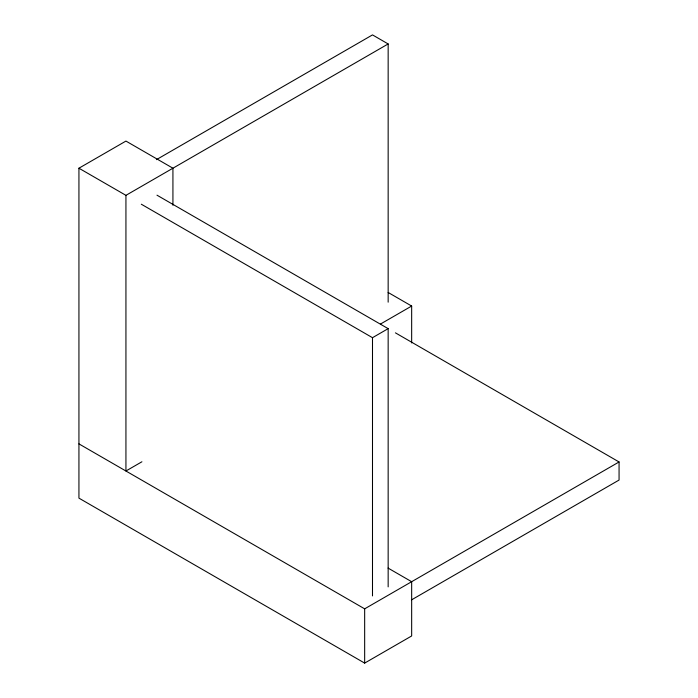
<?xml version="1.0" encoding="UTF-8"?>
<svg xmlns="http://www.w3.org/2000/svg" width="698" height="698" viewBox="0 0 698 698"><rect width="100%" height="100%" fill="white"/><g stroke="black" fill="none" stroke-linecap="round" stroke-linejoin="round"><path stroke-width="1.05" d="M388.071 568.085L411.663 581.704L411.663 635.965L364.661 663.1L78.935 498.136L78.935 168.209L125.937 141.075L172.929 168.209L172.929 205.256M156.413 159.659L372.496 34.9L388.158 43.948L388.158 302.173M78.935 168.209L125.937 195.344L388.158 43.948M141.912 461.779L125.937 471.002L125.937 195.344M380.523 324.02L411.663 306.047L411.663 342.945M141.319 204.217L372.496 337.692L388.158 328.645L388.158 586.878M78.935 443.876L364.661 608.839L619.065 461.963L619.065 480.05L411.471 599.905M388.158 292.479L411.663 306.047M156.98 195.178L388.158 328.645M395.426 332.85L619.065 461.963M372.496 337.692L372.496 595.926M364.661 608.839L364.661 663.1"/></g></svg>
